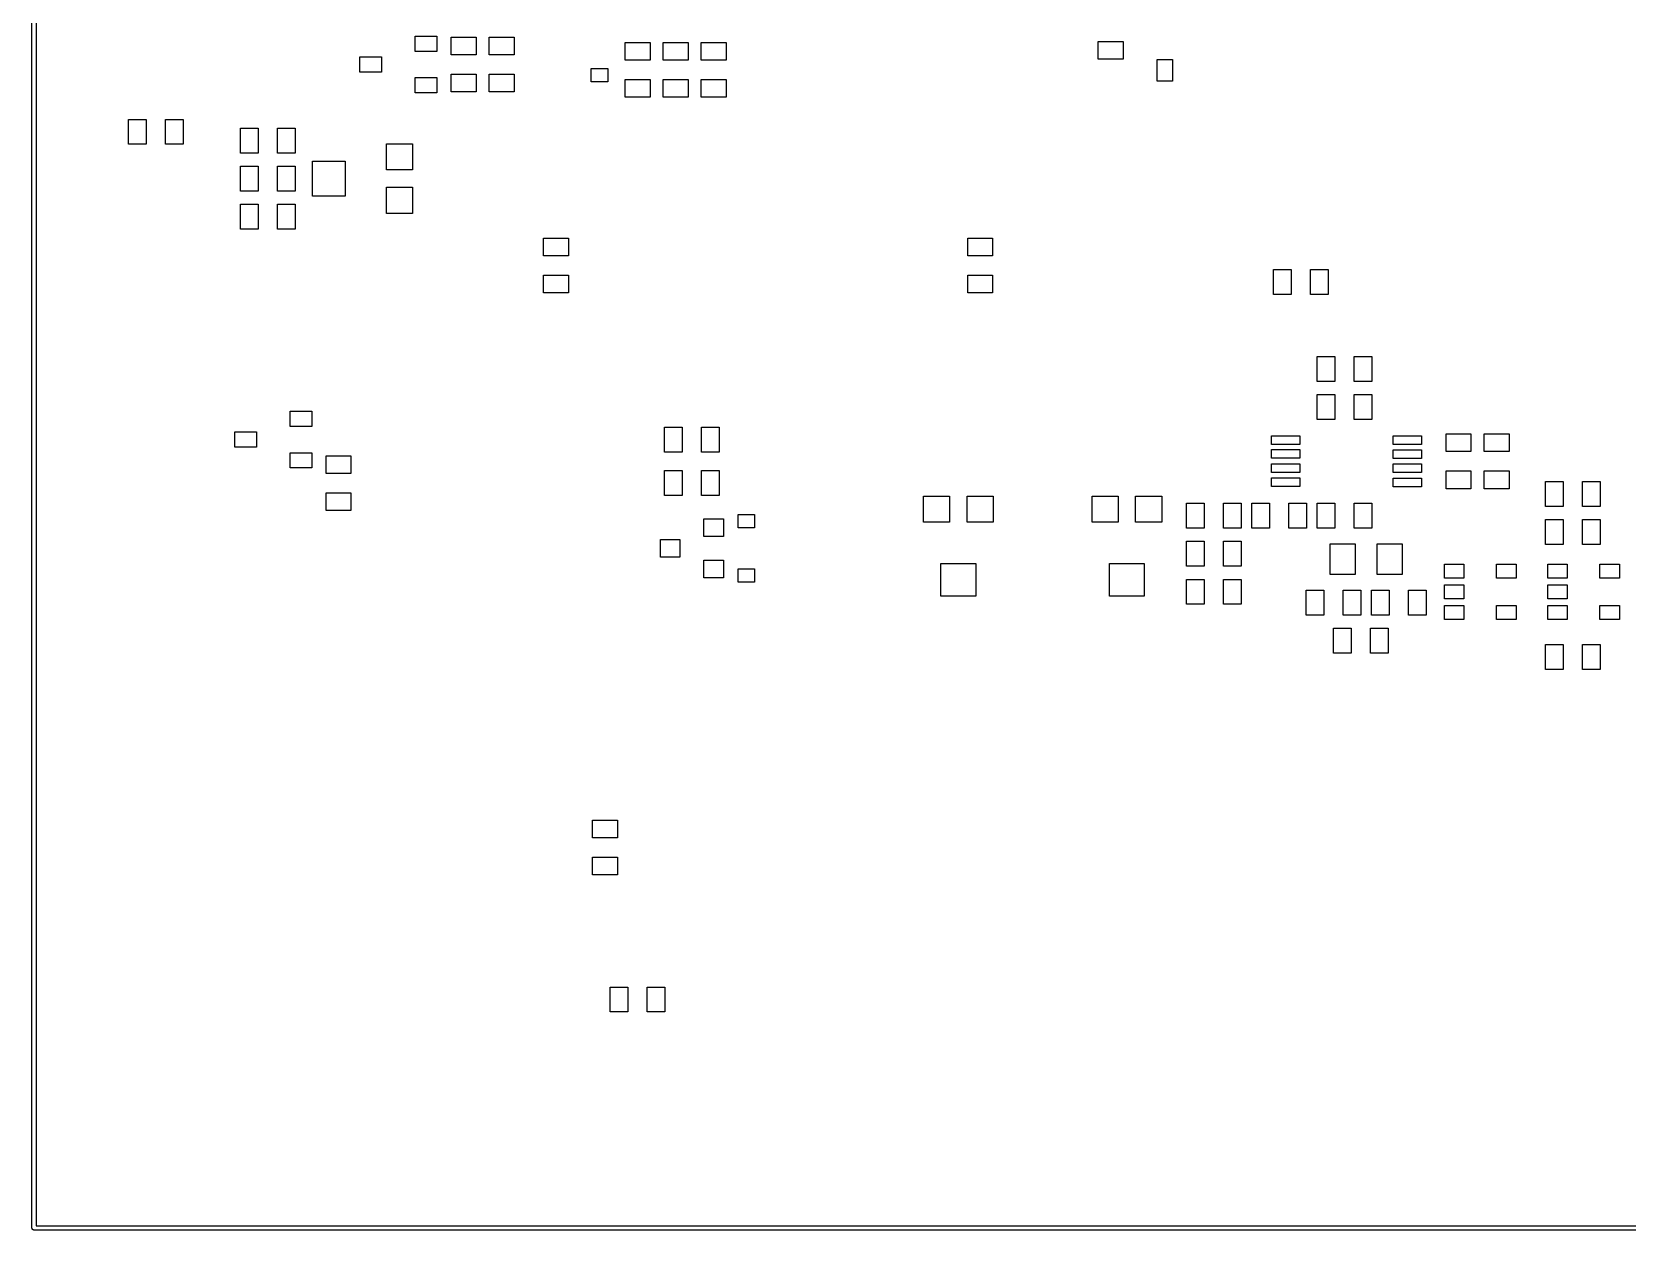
# Model space of a CAD drawing. Extents: x 84 to 232, y -151 to -41.
# Drawn here: x 83.9 to 157.2, y -151.1 to -96 of the extents above; entities that cross this region are included whole.
import ezdxf

# ---------------------------------------------------------------- set-up
doc = ezdxf.new("R2010")
doc.units = 0
doc.header["$MEASUREMENT"] = 0
doc.layers.add('BLACK', color=7, linetype='CONTINUOUS')

msp = doc.modelspace()

# ---------------------------------------------------------------- linework, layer by layer
at = {"layer": 'Black'}
for p, q in [((83.9, -151), (83.9, -76.5)), ((84.1, -76.5), (84.1, -150.9)), ((101.52, -96.898), (101.52, -96.197)), ((101.52, -96.197), (102.52, -96.197)), ((102.52, -96.197), (102.52, -96.898)), ((103.178, -97.0555), (103.178, -96.2427)), ((103.178, -96.2427), (104.322, -96.2427)), ((104.322, -96.2427), (104.322, -97.0555)), ((104.928, -97.0555), (104.928, -96.2427)), ((104.928, -96.2427), (106.072, -96.2427)), ((106.072, -96.2427), (106.072, -97.0555)), ((111.178, -97.3055), (111.178, -96.4927)), ((111.178, -96.4927), (112.322, -96.4927)), ((112.322, -96.4927), (112.322, -97.3055)), ((112.928, -97.3055), (112.928, -96.4927)), ((112.928, -96.4927), (114.072, -96.4927)), ((114.072, -96.4927), (114.072, -97.3055)), ((114.678, -97.3055), (114.678, -96.4927)), ((114.678, -96.4927), (115.822, -96.4927)), ((115.822, -96.4927), (115.822, -97.3055)), ((132.928, -97.2573), (132.928, -96.4445)), ((132.928, -96.4445), (134.071, -96.4445)), ((134.071, -96.4445), (134.071, -97.2573)), ((98.9796, -97.8505), (98.9796, -97.1495)), ((98.9796, -97.1495), (99.9804, -97.1495)), ((99.9804, -97.1495), (99.9804, -97.8505)), ((102.52, -96.898), (101.52, -96.898)), ((104.322, -97.0555), (103.178, -97.0555)), ((106.072, -97.0555), (104.928, -97.0555)), ((112.322, -97.3055), (111.178, -97.3055)), ((114.072, -97.3055), (112.928, -97.3055)), ((115.822, -97.3055), (114.678, -97.3055)), ((134.071, -97.2573), (132.928, -97.2573)), ((135.649, -98.2704), (135.649, -97.2696)), ((135.649, -97.2696), (136.351, -97.2696)), ((136.351, -97.2696), (136.351, -98.2704)), ((99.9804, -97.8505), (98.9796, -97.8505)), ((101.52, -98.803), (101.52, -98.102)), ((101.52, -98.102), (102.52, -98.102)), ((102.52, -98.102), (102.52, -98.803)), ((103.178, -98.7573), (103.178, -97.9445)), ((103.178, -97.9445), (104.322, -97.9445)), ((104.322, -97.9445), (104.322, -98.7573)), ((104.928, -98.7573), (104.928, -97.9445)), ((104.928, -97.9445), (106.072, -97.9445)), ((106.072, -97.9445), (106.072, -98.7573)), ((109.619, -98.2994), (109.619, -97.6898)), ((109.619, -97.6898), (110.381, -97.6898)), ((110.381, -97.6898), (110.381, -98.2994)), ((111.178, -99.0073), (111.178, -98.1945)), ((111.178, -98.1945), (112.322, -98.1945)), ((112.322, -98.1945), (112.322, -99.0073)), ((112.928, -99.0073), (112.928, -98.1945)), ((112.928, -98.1945), (114.072, -98.1945)), ((114.072, -98.1945), (114.072, -99.0073)), ((114.678, -99.0073), (114.678, -98.1945)), ((114.678, -98.1945), (115.822, -98.1945)), ((115.822, -98.1945), (115.822, -99.0073)), ((136.351, -98.2704), (135.649, -98.2704)), ((102.52, -98.803), (101.52, -98.803)), ((104.322, -98.7573), (103.178, -98.7573)), ((106.072, -98.7573), (104.928, -98.7573)), ((110.381, -98.2994), (109.619, -98.2994)), ((112.322, -99.0073), (111.178, -99.0073)), ((114.072, -99.0073), (112.928, -99.0073)), ((115.822, -99.0073), (114.678, -99.0073)), ((88.3427, -101.171), (88.3427, -100.028)), ((88.3427, -100.028), (89.1555, -100.028)), ((89.1555, -100.028), (89.1555, -101.171)), ((90.0445, -101.171), (90.0445, -100.028)), ((90.0445, -100.028), (90.8573, -100.028)), ((90.8573, -100.028), (90.8573, -101.171)), ((93.4927, -101.572), (93.4927, -100.428)), ((93.4927, -100.428), (94.3055, -100.428)), ((94.3055, -100.428), (94.3055, -101.572)), ((95.1945, -101.572), (95.1945, -100.428)), ((95.1945, -100.428), (96.0073, -100.428)), ((96.0073, -100.428), (96.0073, -101.572)), ((89.1555, -101.171), (88.3427, -101.171)), ((90.8573, -101.171), (90.0445, -101.171)), ((100.2, -102.35), (100.2, -101.15)), ((100.2, -101.15), (101.4, -101.15)), ((101.4, -101.15), (101.4, -102.35)), ((94.3055, -101.572), (93.4927, -101.572)), ((96.0073, -101.572), (95.1945, -101.572)), ((96.8, -103.55), (96.8, -101.95)), ((96.8, -101.95), (98.3, -101.95)), ((98.3, -101.95), (98.3, -103.55)), ((93.4927, -103.322), (93.4927, -102.178)), ((93.4927, -102.178), (94.3055, -102.178)), ((94.3055, -102.178), (94.3055, -103.322)), ((95.1945, -103.322), (95.1945, -102.178)), ((95.1945, -102.178), (96.0073, -102.178)), ((96.0073, -102.178), (96.0073, -103.322)), ((101.4, -102.35), (100.2, -102.35)), ((94.3055, -103.322), (93.4927, -103.322)), ((96.0073, -103.322), (95.1945, -103.322)), ((100.2, -104.35), (100.2, -103.15)), ((100.2, -103.15), (101.4, -103.15)), ((101.4, -103.15), (101.4, -104.35)), ((93.4927, -105.072), (93.4927, -103.928)), ((93.4927, -103.928), (94.3055, -103.928)), ((94.3055, -103.928), (94.3055, -105.072)), ((95.1945, -105.072), (95.1945, -103.928)), ((95.1945, -103.928), (96.0073, -103.928)), ((96.0073, -103.928), (96.0073, -105.072)), ((98.3, -103.55), (96.8, -103.55)), ((101.4, -104.35), (100.2, -104.35)), ((94.3055, -105.072), (93.4927, -105.072)), ((96.0073, -105.072), (95.1945, -105.072)), ((107.428, -106.305), (107.428, -105.493)), ((107.428, -105.493), (108.572, -105.493)), ((108.572, -105.493), (108.572, -106.305)), ((126.928, -106.305), (126.928, -105.493)), ((126.928, -105.493), (128.071, -105.493)), ((128.071, -105.493), (128.071, -106.305)), ((108.572, -106.305), (107.428, -106.305)), ((128.071, -106.305), (126.928, -106.305)), ((140.993, -108.072), (140.993, -106.928)), ((140.993, -106.928), (141.805, -106.928)), ((141.805, -106.928), (141.805, -108.072)), ((142.695, -108.072), (142.695, -106.928)), ((142.695, -106.928), (143.507, -106.928)), ((143.507, -106.928), (143.507, -108.072)), ((107.428, -108.007), (107.428, -107.194)), ((107.428, -107.194), (108.572, -107.194)), ((108.572, -107.194), (108.572, -108.007)), ((126.928, -108.007), (126.928, -107.194)), ((126.928, -107.194), (128.071, -107.194)), ((128.071, -107.194), (128.071, -108.007)), ((108.572, -108.007), (107.428, -108.007)), ((128.071, -108.007), (126.928, -108.007)), ((141.805, -108.072), (140.993, -108.072)), ((143.507, -108.072), (142.695, -108.072)), ((142.993, -112.072), (142.993, -110.928)), ((142.993, -110.928), (143.805, -110.928)), ((143.805, -110.928), (143.805, -112.072)), ((144.695, -112.072), (144.695, -110.928)), ((144.695, -110.928), (145.507, -110.928)), ((145.507, -110.928), (145.507, -112.072)), ((143.805, -112.072), (142.993, -112.072)), ((145.507, -112.072), (144.695, -112.072)), ((142.993, -113.822), (142.993, -112.678)), ((142.993, -112.678), (143.805, -112.678)), ((143.805, -112.678), (143.805, -113.822)), ((144.695, -113.822), (144.695, -112.678)), ((144.695, -112.678), (145.507, -112.678)), ((145.507, -112.678), (145.507, -113.822)), ((95.7696, -114.148), (95.7696, -113.447)), ((95.7696, -113.447), (96.7704, -113.447)), ((96.7704, -113.447), (96.7704, -114.148)), ((93.2296, -115.101), (93.2296, -114.399)), ((93.2296, -114.399), (94.2304, -114.399)), ((94.2304, -114.399), (94.2304, -115.101)), ((96.7704, -114.148), (95.7696, -114.148)), ((112.993, -115.322), (112.993, -114.178)), ((112.993, -114.178), (113.805, -114.178)), ((113.805, -114.178), (113.805, -115.322)), ((114.694, -115.322), (114.694, -114.178)), ((114.694, -114.178), (115.507, -114.178)), ((115.507, -114.178), (115.507, -115.322)), ((143.805, -113.822), (142.993, -113.822)), ((145.507, -113.822), (144.695, -113.822)), ((94.2304, -115.101), (93.2296, -115.101)), ((140.906, -114.975), (140.906, -114.575)), ((140.906, -114.575), (142.206, -114.575)), ((142.206, -114.975), (140.906, -114.975)), ((142.206, -114.575), (142.206, -114.975)), ((146.494, -114.975), (146.494, -114.575)), ((146.494, -114.575), (147.794, -114.575)), ((147.794, -114.975), (146.494, -114.975)), ((147.794, -114.575), (147.794, -114.975)), ((148.928, -115.305), (148.928, -114.493)), ((148.928, -114.493), (150.071, -114.493)), ((150.071, -114.493), (150.071, -115.305)), ((150.678, -115.305), (150.678, -114.493)), ((150.678, -114.493), (151.821, -114.493)), ((151.821, -114.493), (151.821, -115.305)), ((95.7696, -116.053), (95.7696, -115.352)), ((95.7696, -115.352), (96.7704, -115.352)), ((96.7704, -115.352), (96.7704, -116.053)), ((97.4285, -116.305), (97.4285, -115.493)), ((97.4285, -115.493), (98.5715, -115.493)), ((98.5715, -115.493), (98.5715, -116.305)), ((113.805, -115.322), (112.993, -115.322)), ((115.507, -115.322), (114.694, -115.322)), ((140.906, -115.61), (140.906, -115.21)), ((140.906, -115.21), (142.206, -115.21)), ((142.206, -115.61), (140.906, -115.61)), ((140.906, -116.27), (140.906, -115.87)), ((140.906, -115.87), (142.206, -115.87)), ((142.206, -115.21), (142.206, -115.61)), ((142.206, -115.87), (142.206, -116.27)), ((146.494, -115.623), (146.494, -115.223)), ((146.494, -115.223), (147.794, -115.223)), ((147.794, -115.623), (146.494, -115.623)), ((146.494, -116.27), (146.494, -115.87)), ((146.494, -115.87), (147.794, -115.87)), ((147.794, -115.223), (147.794, -115.623)), ((147.794, -115.87), (147.794, -116.27)), ((150.071, -115.305), (148.928, -115.305)), ((151.821, -115.305), (150.678, -115.305)), ((96.7704, -116.053), (95.7696, -116.053)), ((98.5715, -116.305), (97.4285, -116.305)), ((112.993, -117.322), (112.993, -116.178)), ((112.993, -116.178), (113.805, -116.178)), ((113.805, -116.178), (113.805, -117.322)), ((114.694, -117.322), (114.694, -116.178)), ((114.694, -116.178), (115.507, -116.178)), ((115.507, -116.178), (115.507, -117.322)), ((142.206, -116.27), (140.906, -116.27)), ((140.906, -116.905), (140.906, -116.505)), ((140.906, -116.505), (142.206, -116.505)), ((142.206, -116.505), (142.206, -116.905)), ((147.794, -116.27), (146.494, -116.27)), ((146.494, -116.918), (146.494, -116.518)), ((146.494, -116.518), (147.794, -116.518)), ((147.794, -116.518), (147.794, -116.918)), ((148.928, -117.007), (148.928, -116.194)), ((148.928, -116.194), (150.071, -116.194)), ((150.071, -116.194), (150.071, -117.007)), ((150.678, -117.007), (150.678, -116.194)), ((150.678, -116.194), (151.821, -116.194)), ((151.821, -116.194), (151.821, -117.007)), ((97.4285, -118.007), (97.4285, -117.194)), ((97.4285, -117.194), (98.5715, -117.194)), ((98.5715, -117.194), (98.5715, -118.007)), ((113.805, -117.322), (112.993, -117.322)), ((115.507, -117.322), (114.694, -117.322)), ((124.9, -118.55), (124.9, -117.35)), ((124.9, -117.35), (126.1, -117.35)), ((126.1, -117.35), (126.1, -118.55)), ((126.9, -118.55), (126.9, -117.35)), ((126.9, -117.35), (128.1, -117.35)), ((128.1, -117.35), (128.1, -118.55)), ((132.65, -118.55), (132.65, -117.35)), ((132.65, -117.35), (133.85, -117.35)), ((133.85, -117.35), (133.85, -118.55)), ((134.65, -118.55), (134.65, -117.35)), ((134.65, -117.35), (135.85, -117.35)), ((135.85, -117.35), (135.85, -118.55)), ((142.206, -116.905), (140.906, -116.905)), ((147.794, -116.918), (146.494, -116.918)), ((150.071, -117.007), (148.928, -117.007)), ((151.821, -117.007), (150.678, -117.007)), ((153.493, -117.822), (153.493, -116.678)), ((153.493, -116.678), (154.305, -116.678)), ((154.305, -116.678), (154.305, -117.822)), ((155.195, -117.822), (155.195, -116.678)), ((155.195, -116.678), (156.007, -116.678)), ((156.007, -116.678), (156.007, -117.822)), ((98.5715, -118.007), (97.4285, -118.007)), ((136.993, -118.822), (136.993, -117.678)), ((136.993, -117.678), (137.805, -117.678)), ((137.805, -117.678), (137.805, -118.822)), ((138.695, -118.822), (138.695, -117.678)), ((138.695, -117.678), (139.507, -117.678)), ((139.507, -117.678), (139.507, -118.822)), ((139.993, -118.822), (139.993, -117.678)), ((139.993, -117.678), (140.805, -117.678)), ((140.805, -117.678), (140.805, -118.822)), ((141.695, -118.822), (141.695, -117.678)), ((141.695, -117.678), (142.507, -117.678)), ((142.507, -117.678), (142.507, -118.822)), ((142.993, -118.822), (142.993, -117.678)), ((142.993, -117.678), (143.805, -117.678)), ((143.805, -117.678), (143.805, -118.822)), ((144.695, -118.822), (144.695, -117.678)), ((144.695, -117.678), (145.507, -117.678)), ((145.507, -117.678), (145.507, -118.822)), ((154.305, -117.822), (153.493, -117.822)), ((156.007, -117.822), (155.195, -117.822)), ((114.8, -119.2), (114.8, -118.4)), ((114.8, -118.4), (115.7, -118.4)), ((115.7, -118.4), (115.7, -119.2)), ((116.369, -118.81), (116.369, -118.201)), ((116.369, -118.201), (117.131, -118.201)), ((117.131, -118.81), (116.369, -118.81)), ((117.131, -118.201), (117.131, -118.81)), ((126.1, -118.55), (124.9, -118.55)), ((128.1, -118.55), (126.9, -118.55)), ((133.85, -118.55), (132.65, -118.55)), ((135.85, -118.55), (134.65, -118.55)), ((137.805, -118.822), (136.993, -118.822)), ((139.507, -118.822), (138.695, -118.822)), ((140.805, -118.822), (139.993, -118.822)), ((142.507, -118.822), (141.695, -118.822)), ((143.805, -118.822), (142.993, -118.822)), ((145.507, -118.822), (144.695, -118.822)), ((153.493, -119.572), (153.493, -118.428)), ((153.493, -118.428), (154.305, -118.428)), ((154.305, -118.428), (154.305, -119.572)), ((155.195, -119.572), (155.195, -118.428)), ((155.195, -118.428), (156.007, -118.428)), ((156.007, -118.428), (156.007, -119.572)), ((112.8, -120.15), (112.8, -119.35)), ((112.8, -119.35), (113.7, -119.35)), ((113.7, -119.35), (113.7, -120.15)), ((115.7, -119.2), (114.8, -119.2)), ((136.993, -120.572), (136.993, -119.428)), ((136.993, -119.428), (137.805, -119.428)), ((137.805, -119.428), (137.805, -120.572)), ((138.695, -120.572), (138.695, -119.428)), ((138.695, -119.428), (139.507, -119.428)), ((139.507, -119.428), (139.507, -120.572)), ((143.599, -120.948), (143.599, -119.551)), ((143.599, -119.551), (144.742, -119.551)), ((144.742, -119.551), (144.742, -120.948)), ((145.758, -120.948), (145.758, -119.551)), ((145.758, -119.551), (146.901, -119.551)), ((146.901, -119.551), (146.901, -120.948)), ((113.7, -120.15), (112.8, -120.15)), ((154.305, -119.572), (153.493, -119.572)), ((156.007, -119.572), (155.195, -119.572)), ((114.8, -121.1), (114.8, -120.3)), ((114.8, -120.3), (115.7, -120.3)), ((115.7, -120.3), (115.7, -121.1)), ((116.369, -121.299), (116.369, -120.69)), ((116.369, -120.69), (117.131, -120.69)), ((117.131, -120.69), (117.131, -121.299)), ((125.7, -121.95), (125.7, -120.45)), ((125.7, -120.45), (127.3, -120.45)), ((127.3, -120.45), (127.3, -121.95)), ((133.45, -121.95), (133.45, -120.45)), ((133.45, -120.45), (135.05, -120.45)), ((135.05, -120.45), (135.05, -121.95)), ((137.805, -120.572), (136.993, -120.572)), ((139.507, -120.572), (138.695, -120.572)), ((144.742, -120.948), (143.599, -120.948)), ((146.901, -120.948), (145.758, -120.948)), ((148.85, -121.125), (148.85, -120.475)), ((148.85, -120.475), (149.75, -120.475)), ((149.75, -120.475), (149.75, -121.125)), ((151.25, -121.125), (151.25, -120.475)), ((151.25, -120.475), (152.15, -120.475)), ((152.15, -120.475), (152.15, -121.125)), ((153.6, -121.125), (153.6, -120.475)), ((153.6, -120.475), (154.5, -120.475)), ((154.5, -120.475), (154.5, -121.125)), ((156, -121.125), (156, -120.475)), ((156, -120.475), (156.9, -120.475)), ((156.9, -120.475), (156.9, -121.125)), ((115.7, -121.1), (114.8, -121.1)), ((117.131, -121.299), (116.369, -121.299)), ((136.993, -122.322), (136.993, -121.178)), ((136.993, -121.178), (137.805, -121.178)), ((137.805, -121.178), (137.805, -122.322)), ((138.695, -122.322), (138.695, -121.178)), ((138.695, -121.178), (139.507, -121.178)), ((139.507, -121.178), (139.507, -122.322)), ((142.493, -122.822), (142.493, -121.678)), ((142.493, -121.678), (143.305, -121.678)), ((143.305, -121.678), (143.305, -122.822)), ((144.195, -122.822), (144.195, -121.678)), ((144.195, -121.678), (145.007, -121.678)), ((145.007, -121.678), (145.007, -122.822)), ((145.493, -122.822), (145.493, -121.678)), ((145.493, -121.678), (146.305, -121.678)), ((146.305, -121.678), (146.305, -122.822)), ((147.195, -122.822), (147.195, -121.678)), ((147.195, -121.678), (148.007, -121.678)), ((148.007, -121.678), (148.007, -122.822)), ((149.75, -121.125), (148.85, -121.125)), ((148.85, -122.075), (148.85, -121.425)), ((148.85, -121.425), (149.75, -121.425)), ((149.75, -121.425), (149.75, -122.075)), ((152.15, -121.125), (151.25, -121.125)), ((154.5, -121.125), (153.6, -121.125)), ((153.6, -122.075), (153.6, -121.425)), ((153.6, -121.425), (154.5, -121.425)), ((154.5, -121.425), (154.5, -122.075)), ((156.9, -121.125), (156, -121.125)), ((127.3, -121.95), (125.7, -121.95)), ((135.05, -121.95), (133.45, -121.95)), ((137.805, -122.322), (136.993, -122.322)), ((139.507, -122.322), (138.695, -122.322)), ((149.75, -122.075), (148.85, -122.075)), ((148.85, -123.025), (148.85, -122.375)), ((148.85, -122.375), (149.75, -122.375)), ((149.75, -122.375), (149.75, -123.025)), ((151.25, -123.025), (151.25, -122.375)), ((151.25, -122.375), (152.15, -122.375)), ((152.15, -122.375), (152.15, -123.025)), ((154.5, -122.075), (153.6, -122.075)), ((153.6, -123.025), (153.6, -122.375)), ((153.6, -122.375), (154.5, -122.375)), ((154.5, -122.375), (154.5, -123.025)), ((156, -123.025), (156, -122.375)), ((156, -122.375), (156.9, -122.375)), ((156.9, -122.375), (156.9, -123.025)), ((143.305, -122.822), (142.493, -122.822)), ((145.007, -122.822), (144.195, -122.822)), ((146.305, -122.822), (145.493, -122.822)), ((148.007, -122.822), (147.195, -122.822)), ((149.75, -123.025), (148.85, -123.025)), ((152.15, -123.025), (151.25, -123.025)), ((154.5, -123.025), (153.6, -123.025)), ((156.9, -123.025), (156, -123.025)), ((143.743, -124.572), (143.743, -123.428)), ((143.743, -123.428), (144.555, -123.428)), ((144.555, -123.428), (144.555, -124.572)), ((145.445, -124.572), (145.445, -123.428)), ((145.445, -123.428), (146.257, -123.428)), ((146.257, -123.428), (146.257, -124.572)), ((144.555, -124.572), (143.743, -124.572)), ((146.257, -124.572), (145.445, -124.572)), ((153.493, -125.322), (153.493, -124.178)), ((153.493, -124.178), (154.305, -124.178)), ((154.305, -124.178), (154.305, -125.322)), ((155.195, -125.322), (155.195, -124.178)), ((155.195, -124.178), (156.007, -124.178)), ((156.007, -124.178), (156.007, -125.322)), ((154.305, -125.322), (153.493, -125.322)), ((156.007, -125.322), (155.195, -125.322)), ((109.678, -133.055), (109.678, -132.243)), ((109.678, -132.243), (110.822, -132.243)), ((110.822, -132.243), (110.822, -133.055)), ((110.822, -133.055), (109.678, -133.055)), ((109.678, -134.757), (109.678, -133.945)), ((109.678, -133.945), (110.822, -133.945)), ((110.822, -133.945), (110.822, -134.757)), ((110.822, -134.757), (109.678, -134.757)), ((110.493, -141.071), (110.493, -139.928)), ((110.493, -139.928), (111.305, -139.928)), ((111.305, -139.928), (111.305, -141.071)), ((112.194, -141.071), (112.194, -139.928)), ((112.194, -139.928), (113.007, -139.928)), ((113.007, -139.928), (113.007, -141.071)), ((111.305, -141.071), (110.493, -141.071)), ((113.007, -141.071), (112.194, -141.071)), ((83.9015, -151.009), (83.9, -151)), ((83.9015, -151.017), (83.9015, -151.009)), ((83.9045, -151.026), (83.9015, -151.017)), ((83.906, -151.034), (83.9045, -151.026)), ((83.9104, -151.042), (83.906, -151.034)), ((83.9134, -151.05), (83.9104, -151.042)), ((83.919, -151.057), (83.9134, -151.05)), ((83.9234, -151.064), (83.919, -151.057)), ((83.9301, -151.07), (83.9234, -151.064)), ((83.9357, -151.077), (83.9301, -151.07)), ((83.9433, -151.081), (83.9357, -151.077)), ((83.95, -151.087), (83.9433, -151.081)), ((83.9582, -151.09), (83.95, -151.087)), ((83.9658, -151.094), (83.9582, -151.09)), ((83.9744, -151.095), (83.9658, -151.094)), ((83.9826, -151.098), (83.9744, -151.095)), ((83.9914, -151.098), (83.9826, -151.098)), ((84, -151.1), (83.9914, -151.098)), ((84.1, -150.9), (231.9, -150.9)), ((232, -151.1), (84, -151.1))]:
    msp.add_line(p, q, dxfattribs=at)

doc.saveas('drawing.dxf')
